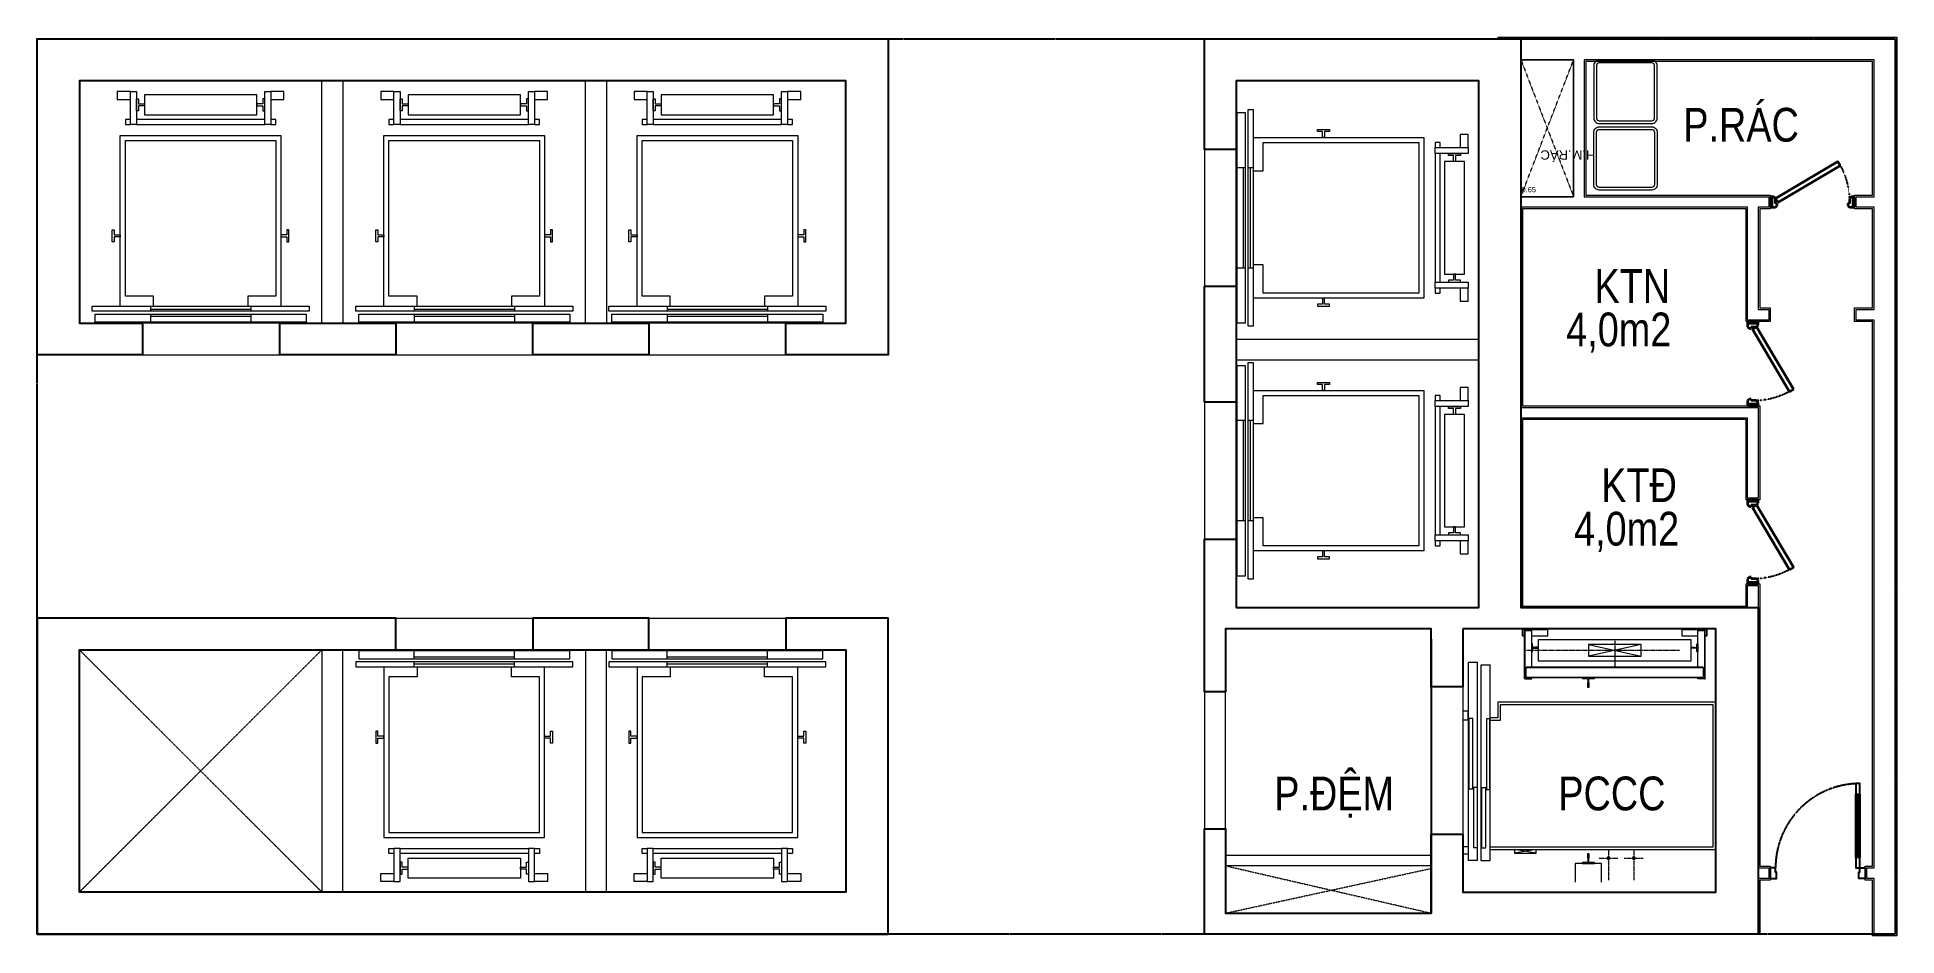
# Model space of a CAD drawing. Header units: millimetres. Extents: x 0 to 17635, y -15 to 8515.
import ezdxf
from ezdxf.enums import TextEntityAlignment as Align

# ---------------------------------------------------------------- set-up
doc = ezdxf.new("R2010")
doc.units = ezdxf.units.MM
for name, pattern in [('HIDDEN', [9.525, 6.35, -3.175]), ('HIDDEN3', [0.2, 0.1, -0.1]), ('XREF MB$0$HIDDEN', [0.375, 0.25, -0.125]), ('Xref Y2-Y4 ME$0$Xref MB Y2.Y4$0$Xr_truc thang N3 tang dien hinh$0$T-Can ho$0$HIDDEN3', [0.2, 0.1, -0.1]), ('Xref.Trục tầng 1$0$CENTER2', [1.125, 0.75, -0.125, 0.125, -0.125])]:
    doc.linetypes.add(name, pattern=pattern)
doc.layers.get('0').update_dxf_attribs({"color": 231})
for name, color, linetype in [('A-CONC', 2, 'Continuous'), ('A-DOOR', 142, 'Continuous'), ('MDI-BAO-TM', 3, 'HIDDEN')]:
    doc.layers.add(name, color=color, linetype=linetype)
for name, color, linetype, lineweight in [('A-FNSH', 253, 'Continuous', 9), ('A-LITE', 9, 'Continuous', 9), ('A-TEXT', 255, 'Continuous', 25), ('A-Truc', 10, 'Xref.Trục tầng 1$0$CENTER2', 9), ('A-WALL', 1, 'Continuous', 13)]:
    doc.layers.add(name, color=color, linetype=linetype, lineweight=lineweight)
doc.styles.add('MDI_Chu Thuong', font='arial.ttf', dxfattribs={"width": 0.8})
doc.styles.add('Xref Y2-Y4 ME$0$Xref MB Y2.Y4$0$Xr_truc thang N3 tang dien hinh$0$T-Can ho$0$Arial', font='arial.ttf')

# ---------------------------------------------------------------- blocks, each defined once
blk = doc.blocks.new('*U8')
blk.add_lwpolyline([(0, 0), (0, 1300), (500, 1300), (500, 0)], close=True)
at = {"linetype": 'Xref Y2-Y4 ME$0$Xref MB Y2.Y4$0$Xr_truc thang N3 tang dien hinh$0$T-Can ho$0$HIDDEN3'}
for points in [[(0, 0), (500, 1300)], [(0, 1300), (500, 0)]]:
    blk.add_lwpolyline(points, dxfattribs=at)
at = {"style": 'Xref Y2-Y4 ME$0$Xref MB Y2.Y4$0$Xr_truc thang N3 tang dien hinh$0$T-Can ho$0$Arial'}
blk.add_text('0.65', height=50, dxfattribs=at).set_placement((7, 43))
blk.add_attdef('--', text='', height=88, dxfattribs=at).set_placement((127, 190), align=Align.MIDDLE_CENTER)
blk = doc.blocks.new('s1_cuaky_830')
at = {"lineweight": 35, "extrusion": (0, 0, -1)}
for p, q in [((18500, -3596), (18400, -3596)), ((18400, -3596), (18400, -3611)), ((18500, -3611), (18400, -3611)), ((18400, -3611), (18400, -3628)), ((18400, -3611), (18490, -3611)), ((18400, -3628), (18415, -3646)), ((18415, -3646), (18465, -3646)), ((18465, -3646), (18465, -3661)), ((18465, -3661), (18483, -3661)), ((18483, -3661), (18500, -3646)), ((18500, -3611), (18500, -3596)), ((18500, -3646), (18500, -3611)), ((18104, -3731), (18065, -3754)), ((18415, -4346), (18065, -3754)), ((18454, -4323), (18104, -3731)), ((18415, -4346), (18400, -4363)), ((18400, -4363), (18400, -4381)), ((18400, -4381), (18500, -4381)), ((18400, -4381), (18400, -4396)), ((18490, -4381), (18400, -4381)), ((18400, -4396), (18500, -4396)), ((18454, -4323), (18415, -4346)), ((18465, -4346), (18415, -4346)), ((18465, -4331), (18465, -4346)), ((18483, -4331), (18465, -4331)), ((18500, -4346), (18483, -4331)), ((18500, -4381), (18500, -4346)), ((18500, -4396), (18500, -4381))]:
    blk.add_line(p, q, dxfattribs=at)
at = {"linetype": 'HIDDEN3', "extrusion": (0, 0, -1)}
blk.add_arc((-18445, -4361), 716, 57.9031, 87.5657, dxfattribs=at)
blk = doc.blocks.new('s1_thungrac')
for points in [[(19311, -9385), (18811, -9385, -0.414214), (18761, -9335), (18761, -8835, -0.414214), (18811, -8785), (19311, -8785, -0.414214), (19361, -8835), (19361, -9335, -0.414214)], [(19311, -9360), (18811, -9360, -0.414214), (18786, -9335), (18786, -8835, -0.414214), (18811, -8810), (19311, -8810, -0.414214), (19336, -8835), (19336, -9335, -0.414214)]]:
    blk.add_lwpolyline(points, format="xyb", close=True)
blk = doc.blocks.new('*U9')
blk.add_line((-70, 100), (-70, 700))
for points in [[(-50, 0), (-50, 800), (-90, 800), (-90, 0)], [(-50, 100), (-90, 100), (-90, 700), (-50, 700)], [(-900, -100), (-840, -100), (-840, -40), (-850, -40), (-850, 0), (-900, 0)], [(0, -100), (-60, -100), (-60, -40), (-50, -40), (-50, 0), (0, 0)]]:
    blk.add_lwpolyline(points, close=True)
at = {"linetype": 'XREF MB$0$HIDDEN'}
blk.add_arc((-50, 0), 800, 90, 180, dxfattribs=at)
blk = doc.blocks.new('x_loithangmay')
for p, q in [((-160, 500), (-110, 500)), ((-130, -500), (-130, 500)), ((-80, 500), (0, 500)), ((-60, -500), (-60, 500)), ((-160, -500), (-110, -500)), ((-80, -500), (0, -500))]:
    blk.add_line(p, q)
at = {"flags": 128}
for points in [[(-110, -1080), (-160, -1080), (-160, 1080), (-110, 1080)], [(-80, 1050), (0, 1050), (0, -1050), (-80, -1050)], [(-2220, 830), (-2300, 830), (-2300, 700), (-2220, 700)], [(-1970, 750), (-2020, 750), (-2020, 700), (-1970, 700)], [(-850, 860), (-800, 860), (-800, 880), (-920, 880), (-920, 860), (-870, 860), (-870, 800), (-850, 800)], [(-1970, 640), (-2020, 640), (-2020, -640), (-1970, -640), (-1970, 640), (-2300, 640), (-2300, 700), (-1970, 700)], [(-2065, 560), (-2265, 560), (-2265, -560), (-2065, -560)], [(-2155, 620), (-2105, 620), (-2105, 640), (-2225, 640), (-2225, 620), (-2175, 620), (-2175, 560), (-2155, 560)], [(-1970, -700), (-2020, -700), (-2020, -750), (-1970, -750), (-1970, -700), (-2300, -700), (-2300, -640), (-1970, -640)], [(-2220, -700), (-2300, -700), (-2300, -830), (-2220, -830)], [(-2155, -620), (-2105, -620), (-2105, -640), (-2225, -640), (-2225, -620), (-2175, -620), (-2175, -560), (-2155, -560)], [(-850, -860), (-800, -860), (-800, -880), (-920, -880), (-920, -860), (-870, -860), (-870, -800), (-850, -800)]]:
    blk.add_lwpolyline(points, close=True, dxfattribs=at)
for points in [[(-160, -800), (-1860, -800), (-1860, 800), (-160, 800)], [(-160, -470), (-260, -470), (-260, -750), (-1810, -750), (-1810, 750), (-260, 750), (-260, 470), (-160, 470)]]:
    blk.add_lwpolyline(points, dxfattribs=at)
blk = doc.blocks.new('THANG TÀNG DH_dwg_MB DH 5T TC 180$0$2_thang maycuon$0$Z$W__23185-2265523-MẶT BẰNG TẦNG 08-11')
at = {"flags": 128}
blk.add_lwpolyline([(57, -89), (-57, -89), (-57, -81), (-4.75, -78), (-4.75, -41.25), (-8, -38), (-8, 0), (8, 0), (8, -38), (4.75, -41.25), (4.75, -78), (57, -81)], close=True, dxfattribs=at)
blk = doc.blocks.new('THANG TÀNG DH_dwg_tm1400x2100mb-2265527-MẶT BẰNG TẦNG 08-11')
for p, q in [((710, 1945), (1210, 1835)), ((1812, 2080), (1817, 2080))]:
    blk.add_line(p, q)
at = {"flags": 128}
for points in [[(325, 2090), (85, 2090), (85, 2030), (103, 2030), (85, 2030), (85, 2090), (325, 2090), (325, 2030), (173, 2030)], [(103, 2080), (108, 2080), (108, 1622), (103, 1622), (103, 2080), (108, 2080), (110, 2080), (118, 2080), (171, 2080), (173, 2080)], [(173, 1732), (173, 2080), (171, 2080), (118, 2080), (110, 2080), (108, 2080)], [(1210, 1945), (1210, 1835), (710, 1835), (710, 1945), (1210, 1945), (710, 1835)], [(1747, 2030), (1595, 2030), (1595, 2090), (1835, 2090), (1835, 2030), (1817, 2030), (1835, 2030), (1835, 2090), (1595, 2090)], [(1812, 1622), (1817, 1622), (1817, 2080), (1812, 2080), (1810, 2080), (1802, 2080), (1810, 2080), (1812, 2080), (1812, 1622), (1810, 1622), (1802, 1622), (1749, 1622), (1747, 1622), (1747, 1632)], [(1747, 1732), (1747, 2080), (1802, 2080), (1747, 2080)], [(108, 1622), (110, 1622), (118, 1622), (171, 1622), (173, 1622), (173, 1632)], [(120, 1729), (120, 1732), (1800, 1732), (1800, 1729)], [(1800, 1634), (1800, 1638), (1800, 1641), (1800, 1650), (1800, 1713), (1800, 1722), (1800, 1725), (1800, 1729), (120, 1729), (120, 1725), (120, 1722), (120, 1713), (120, 1650), (120, 1641), (120, 1638), (120, 1634)], [(2139, 1750), (2229, 1750), (2229, -105), (2140, -105), (2140, 1750)], [(2140, 0), (0, 0), (0, 1400), (2070, 1400), (2070, 1250), (2140, 1250)], [(2140, 25), (25, 25), (25, 1375), (2045, 1375), (2045, 1225), (2140, 1225)], [(2260, 590), (2300, 590), (2300, 20), (2260, 20)], [(2350, -25), (2350, -45), (2400, -45), (2400, 30), (2350, 30)], [(1085, -310), (1085, -132), (1335, -132), (1335, -310)], [(1705, -35), (1910, 0), (1910, -35), (1705, -35), (1705, 0), (1910, -35)]]:
    blk.add_lwpolyline(points, dxfattribs=at)
for points in [[(108, 2076), (108, 2075)], [(182, 1919), (180, 1952), (173, 1952), (173, 1878), (180, 1878), (182, 1911), (204, 1911), (205, 1910), (235, 1910), (235, 1920), (205, 1920), (204, 1919)], [(1685, 1790), (235, 1790), (235, 1990), (1685, 1990)], [(1738, 1919), (1740, 1952), (1747, 1952), (1747, 1878), (1740, 1878), (1738, 1911), (1716, 1911), (1715, 1910), (1685, 1910), (1685, 1920), (1715, 1920), (1716, 1919)], [(2350, 1775), (2350, -100), (2260, -100), (2260, 1775)], [(1800, 1632), (120, 1632), (120, 1634), (1800, 1634)], [(1153, 1632), (1267, 1632), (1267, 1624), (1215, 1620), (1215, 1584), (1218, 1580), (1218, 1542), (1202, 1542), (1202, 1580), (1205, 1584), (1205, 1620), (1153, 1624)], [(2145, 570), (2145, 1240), (2177, 1240), (2177, 570)], [(2345, 1245), (2345, 575), (2305, 575), (2305, 1245)], [(2400, 1315), (2400, 1230), (2350, 1230), (2350, 1315)], [(2224, 585), (2224, 15), (2182, 15), (2182, 585)]]:
    blk.add_lwpolyline(points, close=True, dxfattribs=at)
for centre in [(779, -82), (1020, -82)]:
    blk.add_circle(centre, 13)
at = {"layer": 'A-Truc'}
for p, q in [((960, 1980), (960, 1730)), ((347, 1890), (1801, 1890)), ((779, 0), (779, -290)), ((1020, 0), (1020, -290)), ((869, -82), (689, -82)), ((1110, -82), (930, -82))]:
    blk.add_line(p, q, dxfattribs=at)
at = {"zscale": -1}
blk.add_blockref('THANG TÀNG DH_dwg_MB DH 5T TC 180$0$2_thang maycuon$0$Z$W__23185-2265523-MẶT BẰNG TẦNG 08-11', (1210, -42), dxfattribs=at)

msp = doc.modelspace()

# ---------------------------------------------------------------- linework, layer by layer
msp.add_lwpolyline([(13220, 2800), (13220, 200)])
at = {"layer": 'A-CONC'}
for points in [[(7100, 5800), (7670, 5800), (7670, 8100), (400, 8100), (400, 5800), (1000, 5800), (1000, 5500), (0, 5500), (0, 8500), (8070, 8500), (8070, 5500), (7100, 5500)], [(13520, 2900), (13520, 2350), (13220, 2350), (13220, 2900), (11270, 2900), (11270, 2300), (11070, 2300), (11070, 3750), (11370, 3750), (11370, 3100), (13670, 3100), (13670, 8100), (11370, 8100), (11370, 7450), (11070, 7450), (11070, 8500), (14070, 8500), (14070, 3100), (16320, 3100), (16320, 0), (11070, 0), (11070, 1000), (11270, 1000), (11270, 200), (13220, 200), (13220, 950), (13520, 950), (13520, 400), (15920, 400), (15920, 2900)], [(11070, 6150), (11370, 6150), (11370, 5050), (11070, 5050)], [(2300, 5500), (2300, 5800), (3400, 5800), (3400, 5500)], [(4700, 5500), (4700, 5800), (5800, 5800), (5800, 5500)], [(7100, 2700), (7670, 2700), (7670, 400), (400, 400), (400, 2700), (3400, 2700), (3400, 3000), (0, 3000), (0, 0), (8070, 0), (8070, 3000), (7100, 3000)], [(4700, 3000), (4700, 2700), (5800, 2700), (5800, 3000)]]:
    msp.add_lwpolyline(points, close=True, dxfattribs=at)
at = {"layer": 'A-FNSH', "ltscale": 0.3}
msp.add_lwpolyline([(13855, 8500), (13855, 8515), (14070, 8515), (17420, 8515), (17635, 8515), (17635, -15), (17405, -15), (17405, 515), (17335, 515), (17335, 645), (17405, 645), (17405, 5815), (17235, 5815), (17235, 5945), (17405, 5945), (17405, 6885), (17235, 6885), (17235, 7015), (17405, 7015), (17405, 8285), (14685, 8285), (14685, 7015), (16435, 7015), (16435, 6885), (16335, 6885), (16335, 5945), (16435, 5945), (16435, 5815), (16205, 5815), (16205, 6885), (14085, 6885), (14085, 5015), (16335, 5015), (16335, 4125), (16205, 4125), (16205, 4885), (14085, 4885), (14085, 3115), (16205, 3115), (16205, 3325), (16335, 3325), (16335, 645), (16435, 645), (16435, 515), (16335, 515), (16335, 15), (16320, 15)], dxfattribs=at)
at = {"layer": 'A-LITE', "ltscale": 0.3}
for points in [[(11070, 6150), (11370, 6150), (11370, 7450), (11070, 7450)], [(2300, 5500), (2300, 5800), (1000, 5800), (1000, 5500)], [(4700, 5500), (4700, 5800), (3400, 5800), (3400, 5500)], [(7100, 5500), (7100, 5800), (5800, 5800), (5800, 5500)], [(11070, 3750), (11370, 3750), (11370, 5050), (11070, 5050)], [(4700, 3000), (4700, 2700), (3400, 2700), (3400, 3000)], [(7100, 3000), (7100, 2700), (5800, 2700), (5800, 3000)], [(11270, 2300), (11070, 2300), (11070, 1000), (11270, 1000)], [(13220, 2350), (13520, 2350), (13520, 950), (13220, 950)]]:
    msp.add_lwpolyline(points, close=True, dxfattribs=at)
at = {"layer": 'A-LITE', "linetype": 'HIDDEN', "ltscale": 0.3}
for points in [[(2700, 2700), (400, 400)], [(2700, 400), (400, 2700)], [(11270, 650), (13220, 200)], [(11270, 200), (13220, 625)]]:
    msp.add_lwpolyline(points, dxfattribs=at)
at = {"layer": 'A-WALL', "elevation": 0}
msp.add_lwpolyline([(13870, 8500), (13870, 8500), (14070, 8500), (17420, 8500), (17620, 8500), (17620, 0), (17420, 0), (17420, 530), (17350, 530), (17350, 630), (17420, 630), (17420, 5830), (17250, 5830), (17250, 5930), (17420, 5930), (17420, 6900), (17250, 6900), (17250, 7000), (17420, 7000), (17420, 8300), (14670, 8300), (14670, 7000), (16420, 7000), (16420, 6900), (16320, 6900), (16320, 5930), (16420, 5930), (16420, 5830), (16220, 5830), (16220, 6900), (14070, 6900), (14070, 5000), (16320, 5000), (16320, 4140), (16220, 4140), (16220, 4900), (14070, 4900), (14070, 3100), (16220, 3100), (16220, 3310), (16320, 3310), (16320, 630), (16420, 630), (16420, 530), (16320, 530), (16320, 30)], dxfattribs=at)
msp.add_lwpolyline([(14570, 7000), (14570, 8300), (14070, 8300), (14070, 7000)], close=True, dxfattribs=at)
at = {"layer": 'A-WALL'}
for points in [[(2900, 8100), (2900, 5800), (2700, 5800), (2700, 8100)], [(5400, 8100), (5400, 5800), (5200, 5800), (5200, 8100)], [(13670, 5450), (11370, 5450), (11370, 5650), (13670, 5650)], [(2900, 400), (2900, 2700), (2700, 2700), (2700, 400)], [(5400, 400), (5400, 2700), (5200, 2700), (5200, 400)], [(11270, 750), (13220, 750), (13220, 650), (11270, 650)]]:
    msp.add_lwpolyline(points, close=True, dxfattribs=at)
at = {"layer": 'MDI-BAO-TM'}
msp.add_lwpolyline([(0, 8500), (17620, 8500), (17620, 0), (0, 0)], close=True, dxfattribs=at)

# ---------------------------------------------------------------- block references
at = {"layer": 'A-DOOR', "ltscale": 0.3}
for p, rotation in [((20831, 25400), 270), ((34720, 1419), 180), ((34720, -271), 180)]:
    msp.add_blockref('s1_cuaky_830', p, dxfattribs=dict(at, rotation=rotation))
at = {"layer": 'A-DOOR', "color": 7, "xscale": 1.000257109844843, "yscale": 1.000257109844843, "zscale": 1.000257109844843, "rotation": 0.002319600685712621}
msp.add_blockref('*U9', (17335, 630), dxfattribs=at)
at = {"layer": 'A-LITE', "linetype": 'HIDDEN', "ltscale": 0.3}
ref = msp.add_blockref('*U8', (14070, 7000), dxfattribs=dict(at, rotation=359.99660431415))
ref.add_attrib('--', 'H.M.RÁC', dxfattribs={"layer": '0', "height": 88, "rotation": 179.9966, "style": 'Xref Y2-Y4 ME$0$Xref MB Y2.Y4$0$Xr_truc thang N3 tang dien hinh$0$T-Can ho$0$Arial'}).set_placement((14516, 7397, 0), align=Align.MIDDLE_CENTER)
at = {"layer": 'A-LITE', "linetype": 'HIDDEN', "ltscale": 0.3, "xscale": -1}
msp.add_blockref('s1_thungrac', (34123, 17081), dxfattribs=at)
at = {"layer": 'A-LITE', "ltscale": 0.3, "yscale": 0.952168083658612, "zscale": 0.952168083658612}
for p, xscale, rotation in [((1550, 5810), 0.952168083658612, 270), ((4050, 5810), 0.952168083658612, 270), ((6450, 5810), 0.952168083658612, 270), ((11380, 6800), 0.952168083658612, 180), ((11380, 4400), 0.952168083658612, 180), ((4050, 2690), -0.952168083658612, 270), ((6450, 2690), -0.952168083658612, 270)]:
    msp.add_blockref('x_loithangmay', p, dxfattribs=dict(at, xscale=xscale, rotation=rotation))
at = {"layer": 'A-LITE', "linetype": 'HIDDEN', "ltscale": 0.3, "rotation": 180}
msp.add_blockref('s1_thungrac', (34123, -1721), dxfattribs=at)
at = {"layer": 'A-LITE', "ltscale": 0.3, "xscale": -1, "zscale": -1, "rotation": 0.001609404331803787}
msp.add_blockref('THANG TÀNG DH_dwg_tm1400x2100mb-2265527-MẶT BẰNG TẦNG 08-11', (15920, 804), dxfattribs=at)

# ---------------------------------------------------------------- texts
at = {"layer": 'A-TEXT', "ltscale": 0.3, "style": 'MDI_Chu Thuong', "width": 0.8}
for s, p in [('P.RÁC', (15610, 7523)), ('KTN', (14768, 5992)), ('4,0m2', (14500, 5580)), ('KTĐ', (14832, 4102)), ('4,0m2', (14574, 3689)), ('P.ĐỆM', (11731, 1176)), ('PCCC', (14425, 1176))]:
    msp.add_text(s, height=321, dxfattribs=at).set_placement(p)

doc.saveas('drawing.dxf')
